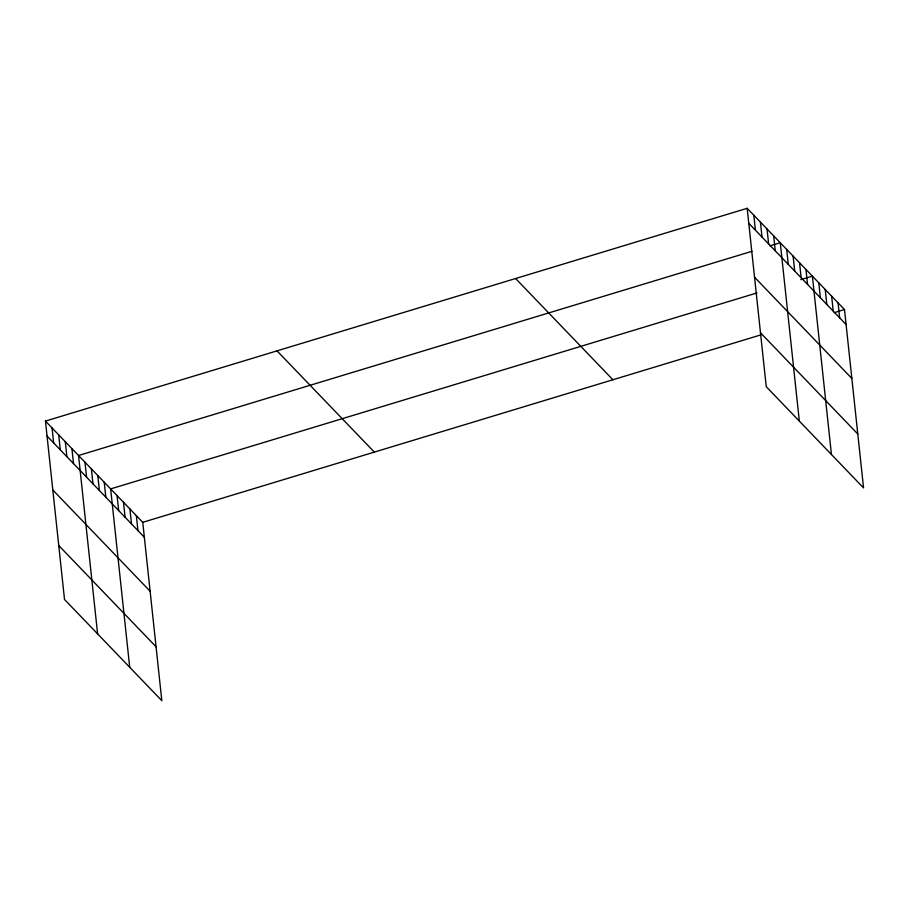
<?xml version="1.0" encoding="UTF-8"?>
<svg xmlns="http://www.w3.org/2000/svg" width="909" height="909" viewBox="0 0 909 909"><rect width="100%" height="100%" fill="white"/><g stroke="black" fill="none" stroke-linecap="round" stroke-linejoin="round"><path stroke-width="1.36" d="M45.45 421.083L142.758 522.323L161.825 700.691L64.516 599.463L45.45 421.083L747.175 208.309L844.484 309.537L863.55 487.917L766.242 386.677L747.175 208.309M751.959 251.304L78.538 455.5L97.604 633.88M769.968 245.85L780.263 242.726L799.329 421.106M757.061 292.903L110.648 488.917L129.714 667.286M800.795 279.642L812.373 276.131L831.44 454.511M142.758 522.323L760.867 334.898M834.201 312.662L844.484 309.537M748.777 223.284L846.086 324.524M754.538 277.211L851.847 378.439M760.481 332.762L857.789 434.002M515.608 278.518L612.916 379.757M277.018 350.863L374.326 452.103M47.052 436.07L144.361 537.299M52.813 489.985L150.121 591.225M58.755 545.536L156.064 646.776M838.064 302.856L839.666 317.843M831.644 296.175L833.246 311.162M825.224 289.494L826.826 304.481M818.793 282.813L820.395 297.8M805.953 269.45L807.556 284.437M799.534 262.769L801.136 277.756M793.102 256.088L794.705 271.075M786.683 249.407L788.285 264.394M773.65 235.84L775.252 250.827M767.026 228.954L768.628 243.942M760.413 222.069L762.015 237.056M753.8 215.194L755.39 230.17M136.339 515.642L137.941 530.617M129.919 508.96L131.521 523.936M123.488 502.279L125.09 517.255M117.068 495.598L118.67 510.574M104.228 482.224L105.83 497.212M97.797 475.543L99.399 490.53M91.377 468.862L92.979 483.849M84.957 462.181L86.56 477.168M71.913 448.614L73.515 463.601M65.3 441.74L66.902 456.716M58.687 434.854L60.289 449.83M52.063 427.969L53.665 442.956"/></g></svg>
